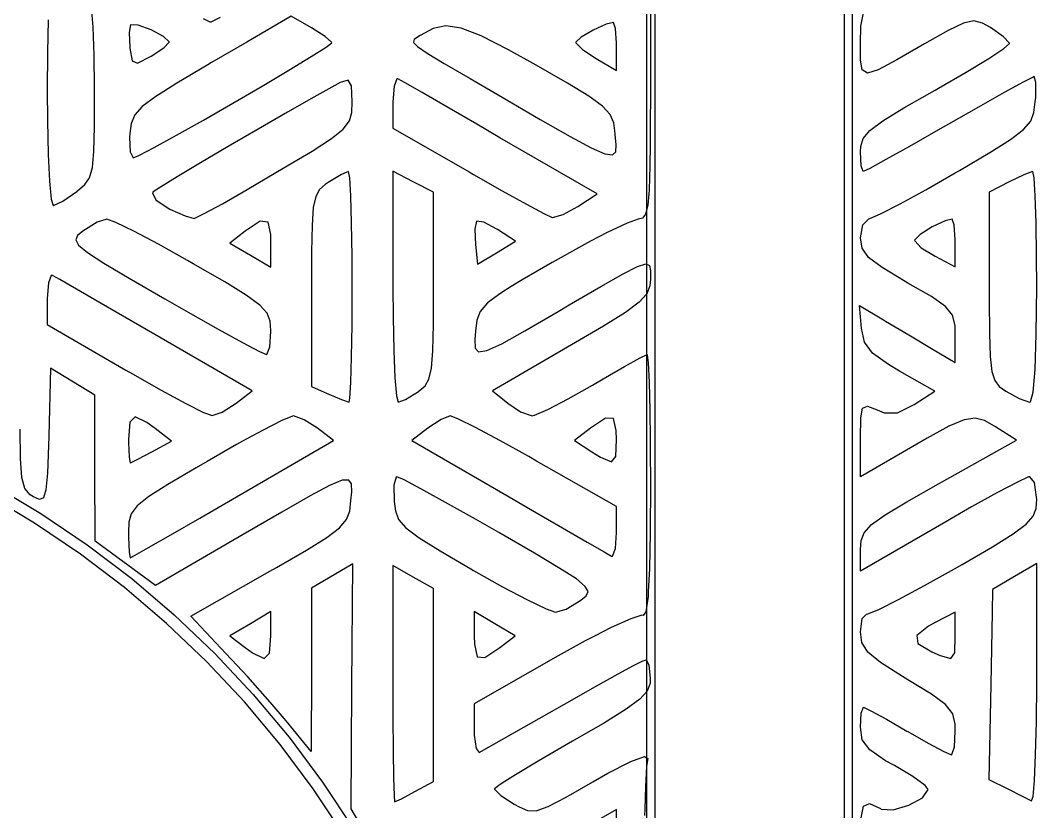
# Model space of a CAD drawing. Extents: x 19 to 403, y -177 to -75.
# Drawn here: x 177.72 to 190.55, y -151.01 to -141.03 of the extents above; entities that cross this region are included whole.
import ezdxf

# ---------------------------------------------------------------- set-up
doc = ezdxf.new("R2010")
doc.units = 0
doc.layers.add('BLACK', color=7, linetype='CONTINUOUS')

msp = doc.modelspace()

# ---------------------------------------------------------------- linework, layer by layer
at = {"layer": 'BLACK', "linetype": 'CONTINUOUS'}
for p, q in [((185.629, -163.469), (185.629, -132.002)), ((185.729, -132.002), (185.729, -163.469)), ((188.12, -163.469), (188.12, -132.002)), ((188.22, -132.002), (188.22, -163.469)), ((185.672, -140.203), (185.672, -141.87)), ((178.638, -141.118), (178.618, -140.865)), ((188.328, -141.102), (188.36, -140.936)), ((178.071, -141.022), (178.063, -141.434)), ((179.112, -141.087), (179.094, -141.183)), ((179.208, -141.091), (179.112, -141.087)), ((179.372, -141.151), (179.208, -141.091)), ((180.028, -141.007), (180.113, -141.048)), ((180.113, -141.048), (180.127, -141.047)), ((180.127, -141.047), (180.247, -140.991)), ((181.137, -140.977), (180.577, -141.305)), ((181.394, -141.123), (181.137, -140.977)), ((185.115, -141.08), (184.951, -141.155)), ((185.206, -141.056), (185.115, -141.08)), ((185.231, -141.131), (185.206, -141.056)), ((189.623, -141.064), (189.43, -141.158)), ((189.753, -141.038), (189.623, -141.064)), ((189.864, -141.067), (189.753, -141.038)), ((189.966, -141.122), (189.864, -141.067)), ((178.652, -141.469), (178.638, -141.118)), ((179.094, -141.183), (179.102, -141.372)), ((179.528, -141.233), (179.372, -141.151)), ((181.566, -141.232), (181.394, -141.123)), ((182.93, -141.133), (182.767, -141.221)), ((183.092, -141.1), (182.93, -141.133)), ((183.285, -141.128), (183.092, -141.1)), ((183.538, -141.226), (183.285, -141.128)), ((184.951, -141.155), (184.798, -141.244)), ((185.244, -141.317), (185.231, -141.131)), ((188.323, -141.321), (188.328, -141.102)), ((189.43, -141.158), (189.132, -141.328)), ((190.13, -141.236), (189.966, -141.122)), ((179.6, -141.303), (179.528, -141.233)), ((179.533, -141.377), (179.6, -141.305)), ((179.6, -141.305), (179.6, -141.303)), ((180.577, -141.305), (180.133, -141.563)), ((181.649, -141.307), (181.566, -141.232)), ((181.58, -141.367), (181.65, -141.312)), ((181.65, -141.312), (181.649, -141.307)), ((182.689, -141.273), (182.683, -141.307)), ((182.683, -141.307), (182.688, -141.312)), ((182.688, -141.312), (182.733, -141.359)), ((182.731, -141.243), (182.689, -141.273)), ((182.767, -141.221), (182.731, -141.243)), ((183.881, -141.401), (183.538, -141.226)), ((184.798, -141.244), (184.731, -141.307)), ((184.731, -141.307), (184.733, -141.314)), ((184.733, -141.314), (184.816, -141.397)), ((185.244, -141.36), (185.244, -141.317)), ((188.324, -141.531), (188.323, -141.321)), ((189.132, -141.328), (188.784, -141.53)), ((190.204, -141.319), (190.13, -141.236)), ((190.134, -141.385), (190.205, -141.323)), ((190.205, -141.323), (190.204, -141.319)), ((178.063, -141.434), (178.061, -141.911)), ((178.658, -141.884), (178.652, -141.469)), ((179.102, -141.372), (179.103, -141.381)), ((179.103, -141.381), (179.132, -141.542)), ((179.373, -141.483), (179.533, -141.377)), ((181.39, -141.488), (181.58, -141.367)), ((182.733, -141.359), (182.856, -141.444)), ((182.856, -141.444), (183.07, -141.574)), ((184.229, -141.595), (183.881, -141.401)), ((184.816, -141.397), (184.988, -141.512)), ((185.244, -141.664), (185.244, -141.36)), ((189.942, -141.511), (190.134, -141.385)), ((179.132, -141.542), (179.201, -141.569)), ((179.201, -141.569), (179.365, -141.487)), ((179.365, -141.487), (179.373, -141.483)), ((180.085, -141.592), (179.696, -141.822)), ((180.133, -141.563), (180.085, -141.592)), ((181.111, -141.658), (181.39, -141.488)), ((183.07, -141.574), (183.396, -141.764)), ((184.625, -141.821), (184.229, -141.595)), ((184.988, -141.512), (185.244, -141.664)), ((188.345, -141.656), (188.324, -141.531)), ((188.784, -141.53), (188.548, -141.655)), ((189.657, -141.684), (189.942, -141.511)), ((180.771, -141.859), (181.111, -141.658)), ((188.411, -141.698), (188.345, -141.656)), ((188.548, -141.655), (188.411, -141.698)), ((189.307, -141.886), (189.657, -141.684)), ((179.696, -141.822), (179.53, -141.926)), ((180.402, -142.074), (180.771, -141.859)), ((181.69, -141.852), (181.424, -142)), ((181.759, -141.814), (181.69, -141.852)), ((181.857, -141.784), (181.759, -141.814)), ((181.899, -141.856), (181.857, -141.784)), ((181.908, -142.057), (181.899, -141.856)), ((182.437, -141.86), (182.422, -142.057)), ((182.472, -141.766), (182.437, -141.86)), ((182.486, -141.766), (182.472, -141.766)), ((182.578, -141.819), (182.486, -141.766)), ((182.793, -141.942), (182.578, -141.819)), ((183.396, -141.764), (183.85, -142.027)), ((184.897, -141.986), (184.625, -141.821)), ((190.375, -141.811), (190.135, -141.942)), ((190.503, -141.745), (190.375, -141.811)), ((190.517, -141.74), (190.503, -141.745)), ((190.536, -141.815), (190.517, -141.74)), ((190.535, -142.002), (190.536, -141.815)), ((178.061, -141.911), (178.063, -142.293)), ((178.657, -142.374), (178.658, -141.926)), ((178.658, -141.926), (178.658, -141.884)), ((179.53, -141.926), (179.429, -141.99)), ((183.103, -142.121), (182.793, -141.942)), ((185.069, -142.111), (184.897, -141.986)), ((185.672, -141.87), (185.671, -142.438)), ((188.872, -142.134), (189.264, -141.911)), ((189.264, -141.911), (189.307, -141.886)), ((190.135, -141.942), (189.813, -142.123)), ((179.26, -142.117), (179.165, -142.223)), ((179.429, -141.99), (179.26, -142.117)), ((180.032, -142.287), (180.402, -142.074)), ((181.424, -142), (181.091, -142.19)), ((181.903, -142.192), (181.908, -142.057)), ((182.422, -142.057), (182.422, -142.059)), ((182.422, -142.059), (182.422, -142.389)), ((183.85, -142.027), (184.283, -142.279)), ((185.165, -142.216), (185.069, -142.111)), ((190.513, -142.192), (190.53, -142.059)), ((190.53, -142.059), (190.535, -142.002)), ((179.165, -142.223), (179.121, -142.33)), ((181.091, -142.19), (180.721, -142.403)), ((181.873, -142.299), (181.903, -142.192)), ((183.482, -142.341), (183.103, -142.121)), ((185.209, -142.323), (185.165, -142.216)), ((188.606, -142.297), (188.872, -142.134)), ((189.813, -142.123), (189.435, -142.338)), ((190.472, -142.301), (190.513, -142.192)), ((178.063, -142.293), (178.073, -142.72)), ((178.65, -142.683), (178.657, -142.374)), ((179.121, -142.33), (179.103, -142.458)), ((179.691, -142.479), (180.032, -142.287)), ((181.795, -142.401), (181.873, -142.299)), ((183.774, -142.51), (183.482, -142.341)), ((184.283, -142.279), (184.66, -142.495)), ((185.228, -142.455), (185.209, -142.323)), ((188.443, -142.419), (188.606, -142.297)), ((189.435, -142.338), (189.301, -142.415)), ((190.381, -142.407), (190.472, -142.301)), ((179.103, -142.458), (179.1, -142.507)), ((179.409, -142.634), (179.691, -142.479)), ((180.721, -142.403), (180.345, -142.622)), ((181.646, -142.52), (181.795, -142.401)), ((182.422, -142.389), (183.384, -142.941)), ((184.66, -142.495), (184.925, -142.638)), ((185.229, -142.468), (185.228, -142.455)), ((185.24, -142.599), (185.229, -142.468)), ((185.671, -142.438), (185.669, -142.599)), ((188.358, -142.521), (188.443, -142.419)), ((189.301, -142.415), (188.94, -142.621)), ((190.217, -142.532), (190.381, -142.407)), ((179.1, -142.507), (179.107, -142.69)), ((180.345, -142.622), (179.993, -142.829)), ((181.402, -142.678), (181.646, -142.52)), ((184.999, -143.217), (183.774, -142.51)), ((185.234, -142.688), (185.24, -142.599)), ((185.669, -142.599), (185.666, -142.866)), ((188.323, -142.688), (188.326, -142.623)), ((188.326, -142.623), (188.358, -142.521)), ((188.94, -142.621), (188.644, -142.786)), ((189.956, -142.697), (190.217, -142.532)), ((178.073, -142.72), (178.089, -143.06)), ((178.631, -142.886), (178.65, -142.683)), ((179.107, -142.69), (179.146, -142.763)), ((179.146, -142.763), (179.217, -142.734)), ((179.217, -142.734), (179.409, -142.634)), ((181.038, -142.896), (181.402, -142.678)), ((184.925, -142.638), (185.096, -142.713)), ((185.096, -142.713), (185.192, -142.728)), ((185.192, -142.728), (185.234, -142.688)), ((188.334, -142.865), (188.323, -142.688)), ((189.573, -142.923), (189.956, -142.697)), ((178.594, -143.015), (178.631, -142.886)), ((179.993, -142.829), (179.698, -143.005)), ((185.666, -142.866), (185.656, -143.166)), ((188.358, -142.937), (188.334, -142.865)), ((188.644, -142.786), (188.441, -142.897)), ((178.533, -143.102), (178.594, -143.015)), ((179.698, -143.005), (179.489, -143.132)), ((180.582, -143.164), (180.946, -142.95)), ((180.946, -142.95), (181.038, -142.896)), ((181.772, -142.976), (181.607, -143.075)), ((181.863, -142.937), (181.772, -142.976)), ((181.878, -143.018), (181.863, -142.937)), ((182.679, -143.065), (182.422, -142.933)), ((182.422, -142.933), (182.422, -144.389)), ((183.384, -142.941), (183.441, -142.973)), ((183.441, -142.973), (183.803, -143.179)), ((188.441, -142.897), (188.358, -142.937)), ((189.148, -143.167), (189.52, -142.954)), ((189.52, -142.954), (189.573, -142.923)), ((190.386, -142.978), (190.2, -143.068)), ((190.496, -142.937), (190.386, -142.978)), ((190.5, -142.937), (190.496, -142.937)), ((190.515, -143.018), (190.5, -142.937)), ((178.089, -143.06), (178.11, -143.284)), ((178.442, -143.181), (178.533, -143.102)), ((179.489, -143.132), (179.398, -143.193)), ((181.568, -143.101), (181.496, -143.163)), ((181.607, -143.075), (181.568, -143.101)), ((181.891, -143.242), (181.878, -143.018)), ((182.935, -143.198), (182.679, -143.065)), ((190.2, -143.068), (189.948, -143.198)), ((190.528, -143.242), (190.515, -143.018)), ((178.259, -143.309), (178.434, -143.187)), ((178.434, -143.187), (178.442, -143.181)), ((179.398, -143.193), (179.39, -143.204)), ((179.39, -143.204), (179.431, -143.293)), ((180.27, -143.342), (180.582, -143.164)), ((181.448, -143.25), (181.418, -143.39)), ((181.496, -143.163), (181.448, -143.25)), ((181.901, -143.582), (181.891, -143.242)), ((182.935, -144.388), (182.935, -143.198)), ((183.803, -143.179), (184.109, -143.348)), ((184.758, -143.377), (184.999, -143.217)), ((185.652, -143.217), (185.639, -143.361)), ((185.656, -143.166), (185.652, -143.217)), ((188.823, -143.345), (189.148, -143.167)), ((189.948, -143.198), (189.948, -144.383)), ((190.539, -143.582), (190.528, -143.242)), ((178.11, -143.284), (178.134, -143.365)), ((178.134, -143.365), (178.14, -143.364)), ((178.14, -143.364), (178.259, -143.309)), ((179.431, -143.293), (179.586, -143.4)), ((179.586, -143.4), (179.609, -143.412)), ((180.041, -143.468), (180.27, -143.342)), ((181.418, -143.39), (181.403, -143.615)), ((184.109, -143.348), (184.329, -143.466)), ((184.57, -143.48), (184.758, -143.377)), ((185.639, -143.361), (185.612, -143.473)), ((188.578, -143.472), (188.823, -143.345)), ((179.609, -143.412), (179.8, -143.497)), ((179.8, -143.497), (179.916, -143.528)), ((179.916, -143.528), (179.923, -143.526)), ((179.923, -143.526), (180.041, -143.468)), ((184.329, -143.466), (184.432, -143.515)), ((184.432, -143.515), (184.438, -143.516)), ((184.438, -143.516), (184.57, -143.48)), ((185.574, -143.525), (185.522, -143.538)), ((185.612, -143.473), (185.574, -143.525)), ((188.441, -143.53), (188.578, -143.472)), ((178.689, -143.577), (178.511, -143.687)), ((178.812, -143.538), (178.689, -143.577)), ((178.924, -143.578), (178.812, -143.538)), ((179.151, -143.688), (178.924, -143.578)), ((180.749, -143.564), (180.56, -143.689)), ((180.847, -143.574), (180.749, -143.564)), ((180.881, -143.732), (180.847, -143.574)), ((181.403, -143.615), (181.397, -143.951)), ((181.907, -144.009), (181.901, -143.582)), ((183.478, -143.563), (183.457, -143.664)), ((183.569, -143.576), (183.478, -143.563)), ((183.735, -143.663), (183.569, -143.576)), ((185.377, -143.587), (185.128, -143.705)), ((185.517, -143.538), (185.377, -143.587)), ((185.522, -143.538), (185.517, -143.538)), ((188.323, -143.771), (188.352, -143.609)), ((188.352, -143.609), (188.43, -143.532)), ((188.43, -143.532), (188.441, -143.53)), ((189.228, -143.634), (189.075, -143.73)), ((189.394, -143.557), (189.228, -143.634)), ((189.482, -143.536), (189.394, -143.557)), ((189.507, -143.611), (189.482, -143.536)), ((189.52, -143.796), (189.507, -143.611)), ((190.545, -144.009), (190.539, -143.582)), ((178.444, -143.744), (178.42, -143.798)), ((178.511, -143.687), (178.444, -143.744)), ((179.464, -143.854), (179.151, -143.688)), ((180.56, -143.689), (180.366, -143.839)), ((180.883, -143.84), (180.881, -143.732)), ((183.457, -143.664), (183.464, -143.856)), ((183.744, -143.669), (183.735, -143.663)), ((183.968, -143.816), (183.744, -143.669)), ((185.128, -143.705), (184.915, -143.816)), ((188.344, -143.902), (188.323, -143.771)), ((189.075, -143.73), (189.007, -143.804)), ((178.42, -143.798), (178.428, -143.813)), ((178.428, -143.813), (178.454, -143.864)), ((178.454, -143.864), (178.567, -143.957)), ((179.831, -144.058), (179.464, -143.854)), ((180.366, -143.839), (180.624, -143.991)), ((180.883, -144.144), (180.883, -143.84)), ((183.464, -143.856), (183.491, -144.107)), ((183.73, -143.961), (183.968, -143.816)), ((184.801, -143.876), (184.432, -144.083)), ((184.915, -143.816), (184.801, -143.876)), ((188.424, -144.019), (188.344, -143.902)), ((189.007, -143.804), (189.008, -143.81)), ((189.008, -143.81), (189.09, -143.898)), ((189.09, -143.898), (189.264, -144.006)), ((189.52, -143.837), (189.52, -143.796)), ((189.52, -144.139), (189.52, -143.837)), ((178.567, -143.957), (178.774, -144.091)), ((180.624, -143.991), (180.883, -144.144)), ((181.397, -143.951), (181.396, -144.144)), ((181.909, -144.391), (181.907, -144.009)), ((183.491, -144.107), (183.73, -143.961)), ((188.596, -144.149), (188.424, -144.019)), ((189.264, -144.006), (189.52, -144.139)), ((190.547, -144.391), (190.545, -144.009)), ((178.774, -144.091), (179.094, -144.28)), ((179.902, -144.099), (179.831, -144.058)), ((180.3, -144.329), (179.902, -144.099)), ((181.396, -144.144), (181.396, -144.43)), ((184.432, -144.083), (184.054, -144.303)), ((185.328, -144.225), (185.509, -144.134)), ((185.509, -144.134), (185.613, -144.102)), ((185.613, -144.102), (185.66, -144.123)), ((185.66, -144.123), (185.673, -144.19)), ((188.888, -144.323), (188.596, -144.149)), ((178.111, -144.246), (178.075, -144.339)), ((178.125, -144.246), (178.111, -144.246)), ((178.217, -144.299), (178.125, -144.246)), ((179.094, -144.28), (179.545, -144.541)), ((185.048, -144.385), (185.328, -144.225)), ((185.672, -144.294), (185.666, -144.38)), ((185.673, -144.19), (185.672, -144.294)), ((178.075, -144.339), (178.061, -144.537)), ((178.431, -144.422), (178.217, -144.299)), ((178.741, -144.602), (178.431, -144.422)), ((180.572, -144.496), (180.3, -144.329)), ((181.907, -144.868), (181.909, -144.391)), ((182.422, -144.389), (182.422, -144.391)), ((182.422, -144.391), (182.424, -144.773)), ((182.934, -144.863), (182.935, -144.388)), ((183.916, -144.388), (183.786, -144.469)), ((184.054, -144.303), (183.916, -144.388)), ((184.646, -144.619), (185.048, -144.385)), ((185.666, -144.38), (185.627, -144.479)), ((188.922, -144.343), (188.888, -144.323)), ((189.219, -144.514), (188.922, -144.343)), ((189.948, -144.383), (189.948, -144.558)), ((190.542, -144.988), (190.547, -144.391)), ((178.061, -144.537), (178.061, -144.865)), ((179.545, -144.541), (179.84, -144.71)), ((180.743, -144.62), (180.572, -144.496)), ((181.396, -144.43), (181.396, -145.646)), ((183.786, -144.469), (183.618, -144.594)), ((185.627, -144.479), (185.532, -144.583)), ((189.397, -144.638), (189.219, -144.514)), ((179.121, -144.821), (178.741, -144.602)), ((180.836, -144.722), (180.743, -144.62)), ((183.618, -144.594), (183.525, -144.701)), ((184.507, -144.701), (184.646, -144.619)), ((185.532, -144.583), (185.357, -144.713)), ((188.338, -144.912), (188.311, -144.626)), ((188.311, -144.626), (188.616, -144.808)), ((189.486, -144.749), (189.397, -144.638)), ((189.948, -144.558), (189.95, -144.979)), ((179.84, -144.71), (180.218, -144.923)), ((180.875, -144.823), (180.836, -144.722)), ((182.424, -144.773), (182.433, -145.2)), ((183.482, -144.811), (183.464, -144.948)), ((183.525, -144.701), (183.482, -144.811)), ((184.089, -144.945), (184.507, -144.701)), ((185.357, -144.713), (185.079, -144.886)), ((188.616, -144.808), (188.64, -144.822)), ((189.517, -144.88), (189.486, -144.749)), ((178.061, -144.865), (179.051, -145.44)), ((179.417, -144.992), (179.121, -144.821)), ((180.218, -144.923), (180.526, -145.093)), ((180.883, -144.943), (180.875, -144.823)), ((181.901, -145.279), (181.907, -144.868)), ((182.927, -145.196), (182.934, -144.863)), ((185.079, -144.886), (184.675, -145.124)), ((188.376, -145.089), (188.338, -144.912)), ((188.64, -144.822), (188.935, -144.997)), ((189.52, -145.013), (189.517, -144.88)), ((180.645, -145.702), (179.417, -144.992)), ((180.868, -145.149), (180.883, -144.954)), ((180.883, -144.954), (180.883, -144.943)), ((183.464, -144.948), (183.456, -145.055)), ((183.456, -145.055), (183.46, -145.164)), ((183.797, -145.108), (184.089, -144.945)), ((188.935, -144.997), (189.221, -145.168)), ((189.52, -145.346), (189.52, -145.013)), ((189.95, -144.979), (189.959, -145.269)), ((190.526, -145.432), (190.542, -144.988)), ((180.526, -145.093), (180.737, -145.206)), ((180.833, -145.244), (180.868, -145.149)), ((183.46, -145.164), (183.504, -145.212)), ((183.504, -145.212), (183.609, -145.195)), ((183.609, -145.195), (183.797, -145.108)), ((184.675, -145.124), (183.679, -145.702)), ((188.476, -145.227), (188.376, -145.089)), ((189.221, -145.168), (189.52, -145.346)), ((180.737, -145.206), (180.826, -145.246)), ((180.826, -145.246), (180.833, -145.244)), ((181.892, -145.597), (181.901, -145.279)), ((182.433, -145.2), (182.448, -145.54)), ((182.91, -145.417), (182.927, -145.196)), ((185.347, -145.396), (185.545, -145.287)), ((185.545, -145.287), (185.632, -145.246)), ((185.632, -145.246), (185.633, -145.248)), ((185.633, -145.248), (185.646, -145.351)), ((188.675, -145.371), (188.476, -145.227)), ((189.959, -145.269), (189.98, -145.457)), ((178.103, -145.418), (178.079, -146.274)), ((178.659, -145.757), (178.103, -145.418)), ((179.051, -145.44), (179.135, -145.489)), ((182.878, -145.555), (182.91, -145.417)), ((185.074, -145.552), (185.347, -145.396)), ((185.646, -145.351), (185.656, -145.595)), ((188.815, -145.453), (188.675, -145.371)), ((190.501, -145.718), (190.526, -145.432)), ((179.135, -145.489), (179.5, -145.695)), ((182.448, -145.54), (182.467, -145.764)), ((182.828, -145.641), (182.878, -145.555)), ((184.94, -145.631), (185.074, -145.552)), ((189.263, -145.708), (188.815, -145.453)), ((189.98, -145.457), (190.017, -145.572)), ((190.017, -145.572), (190.075, -145.646)), ((179.5, -145.695), (179.81, -145.862)), ((180.443, -145.857), (180.645, -145.702)), ((181.396, -145.646), (181.518, -145.702)), ((181.518, -145.702), (181.614, -145.746)), ((181.88, -145.794), (181.892, -145.597)), ((182.745, -145.712), (182.756, -145.704)), ((182.756, -145.704), (182.828, -145.641)), ((183.679, -145.702), (183.872, -145.859)), ((184.636, -145.804), (184.94, -145.631)), ((185.656, -145.595), (185.665, -145.955)), ((189.002, -145.874), (189.263, -145.708)), ((190.075, -145.646), (190.159, -145.707)), ((190.159, -145.707), (190.328, -145.801)), ((178.662, -146.677), (178.659, -145.757)), ((181.614, -145.746), (181.772, -145.813)), ((181.772, -145.813), (181.87, -145.845)), ((181.87, -145.845), (181.88, -145.794)), ((182.467, -145.764), (182.489, -145.845)), ((182.489, -145.845), (182.581, -145.811)), ((182.581, -145.811), (182.745, -145.712)), ((184.379, -145.937), (184.636, -145.804)), ((190.328, -145.801), (190.458, -145.845)), ((190.467, -145.84), (190.501, -145.718)), ((179.81, -145.862), (180.034, -145.974)), ((180.266, -145.97), (180.443, -145.857)), ((183.872, -145.859), (184.034, -145.966)), ((184.211, -146.009), (184.379, -145.937)), ((185.665, -145.955), (185.669, -146.315)), ((188.327, -146.044), (188.35, -145.919)), ((188.35, -145.919), (188.413, -145.897)), ((188.413, -145.897), (188.532, -145.944)), ((188.532, -145.944), (188.623, -145.978)), ((188.792, -145.979), (189.002, -145.874)), ((190.458, -145.845), (190.467, -145.84)), ((179.17, -146.032), (179.103, -146.099)), ((179.317, -146.102), (179.17, -146.032)), ((180.034, -145.974), (180.141, -146.014)), ((180.141, -146.014), (180.266, -145.97)), ((181.02, -146.077), (180.775, -146.202)), ((181.156, -146.02), (181.02, -146.077)), ((181.168, -146.018), (181.156, -146.02)), ((181.303, -146.068), (181.168, -146.018)), ((181.469, -146.175), (181.303, -146.068)), ((183.032, -146.062), (182.862, -146.175)), ((183.144, -146.018), (183.032, -146.062)), ((183.244, -146.057), (183.144, -146.018)), ((183.463, -146.166), (183.244, -146.057)), ((184.034, -145.966), (184.178, -146.016)), ((184.178, -146.016), (184.211, -146.009)), ((185.107, -146.046), (184.916, -146.174)), ((185.207, -146.052), (185.107, -146.046)), ((185.242, -146.202), (185.207, -146.052)), ((188.323, -146.305), (188.327, -146.044)), ((188.623, -145.978), (188.792, -145.979)), ((189.632, -146.068), (189.44, -146.148)), ((189.771, -146.048), (189.632, -146.068)), ((189.888, -146.078), (189.771, -146.048)), ((190.015, -146.15), (189.888, -146.078)), ((177.723, -146.556), (177.718, -146.184)), ((179.103, -146.099), (179.087, -146.315)), ((179.422, -146.179), (179.317, -146.102)), ((179.629, -146.338), (179.422, -146.179)), ((180.775, -146.202), (180.526, -146.338)), ((181.671, -146.33), (181.469, -146.175)), ((182.862, -146.175), (182.66, -146.33)), ((183.77, -146.33), (183.463, -146.166)), ((184.916, -146.174), (184.715, -146.328)), ((185.244, -146.315), (185.242, -146.202)), ((189.44, -146.148), (189.164, -146.298)), ((190.028, -146.158), (190.015, -146.15)), ((190.292, -146.325), (190.028, -146.158)), ((178.079, -146.274), (178.075, -146.392)), ((179.087, -146.315), (179.087, -146.355)), ((179.379, -146.473), (179.629, -146.338)), ((180.4, -147.068), (181.671, -146.33)), ((180.526, -146.338), (180.45, -146.379)), ((182.66, -146.33), (182.661, -146.33)), ((182.661, -146.33), (183.888, -147.04)), ((184.136, -146.532), (183.77, -146.33)), ((184.715, -146.328), (184.934, -146.471)), ((185.235, -146.531), (185.244, -146.315)), ((185.669, -146.315), (185.67, -146.405)), ((188.323, -146.319), (188.323, -146.305)), ((188.323, -146.789), (188.323, -146.319)), ((189.164, -146.298), (188.772, -146.526)), ((189.31, -146.876), (190.292, -146.325)), ((178.075, -146.392), (178.062, -146.739)), ((179.087, -146.355), (179.094, -146.538)), ((179.204, -146.565), (179.379, -146.473)), ((180.45, -146.379), (180.077, -146.592)), ((184.934, -146.471), (185.043, -146.54)), ((185.67, -146.405), (185.672, -146.919)), ((177.74, -146.794), (177.723, -146.556)), ((179.094, -146.538), (179.108, -146.611)), ((179.111, -146.61), (179.204, -146.565)), ((180.077, -146.592), (179.938, -146.673)), ((184.234, -146.588), (184.136, -146.532)), ((185.244, -147.16), (184.234, -146.588)), ((185.043, -146.54), (185.18, -146.599)), ((185.18, -146.599), (185.235, -146.531)), ((188.772, -146.526), (188.323, -146.789)), ((178.666, -147.598), (178.662, -146.677)), ((179.108, -146.611), (179.111, -146.61)), ((179.938, -146.673), (179.581, -146.883)), ((177.778, -146.935), (177.74, -146.794)), ((178.062, -146.739), (178.044, -146.949)), ((181.782, -146.831), (181.624, -146.896)), ((181.867, -146.827), (181.782, -146.831)), ((181.901, -146.877), (181.867, -146.827)), ((182.464, -146.79), (182.436, -146.894)), ((182.473, -146.786), (182.464, -146.79)), ((182.564, -146.826), (182.473, -146.786)), ((182.777, -146.939), (182.564, -146.826)), ((190.303, -146.853), (190.054, -146.984)), ((190.443, -146.789), (190.303, -146.853)), ((190.459, -146.786), (190.443, -146.789)), ((190.518, -146.86), (190.459, -146.786)), ((190.546, -147.043), (190.518, -146.86)), ((177.371, -146.887), (177.978, -147.248)), ((177.843, -147.014), (177.778, -146.935)), ((178.044, -146.949), (178.013, -147.051)), ((179.581, -146.883), (179.341, -147.036)), ((181.624, -146.896), (181.377, -147.027)), ((181.893, -147.085), (181.903, -146.976)), ((181.903, -146.976), (181.901, -146.877)), ((182.436, -146.894), (182.438, -147.096)), ((183.086, -147.109), (182.777, -146.939)), ((185.672, -146.919), (185.67, -147.44)), ((188.91, -147.103), (189.31, -146.876)), ((190.054, -146.984), (189.726, -147.165)), ((177.9, -147.371), (177.3, -147.013)), ((177.886, -147.041), (177.843, -147.014)), ((177.963, -147.072), (177.886, -147.041)), ((178.013, -147.051), (177.963, -147.072)), ((179.341, -147.036), (179.194, -147.152)), ((179.984, -147.31), (180.4, -147.068)), ((181.377, -147.027), (181.019, -147.231)), ((181.877, -147.219), (181.893, -147.085)), ((182.438, -147.096), (182.454, -147.215)), ((183.465, -147.322), (183.086, -147.109)), ((183.888, -147.04), (184.184, -147.211)), ((188.636, -147.267), (188.91, -147.103)), ((190.54, -147.186), (190.547, -147.07)), ((190.547, -147.07), (190.546, -147.043)), ((177.978, -147.248), (178.563, -147.643)), ((179.194, -147.152), (179.119, -147.252)), ((181.019, -147.231), (180.532, -147.514)), ((181.836, -147.327), (181.877, -147.219)), ((182.454, -147.215), (182.495, -147.326)), ((184.184, -147.211), (184.564, -147.43)), ((185.244, -147.491), (185.244, -147.16)), ((189.726, -147.165), (189.348, -147.382)), ((190.504, -147.285), (190.54, -147.186)), ((178.479, -147.761), (177.9, -147.371)), ((179.091, -147.357), (179.087, -147.49)), ((179.119, -147.252), (179.091, -147.357)), ((179.622, -147.518), (179.984, -147.31)), ((181.748, -147.431), (181.836, -147.327)), ((182.495, -147.326), (182.586, -147.432)), ((183.76, -147.491), (183.465, -147.322)), ((188.464, -147.39), (188.636, -147.267)), ((190.416, -147.385), (190.504, -147.285)), ((179.087, -147.49), (179.087, -147.549)), ((181.587, -147.552), (181.748, -147.431)), ((182.586, -147.432), (182.752, -147.557)), ((184.211, -147.751), (183.76, -147.491)), ((184.564, -147.43), (184.874, -147.609)), ((185.23, -147.691), (185.244, -147.491)), ((185.669, -147.491), (185.66, -147.947)), ((185.67, -147.44), (185.669, -147.491)), ((189.348, -147.382), (188.323, -147.978)), ((188.333, -147.591), (188.371, -147.492)), ((188.371, -147.492), (188.464, -147.39)), ((190.252, -147.507), (190.416, -147.385)), ((179.426, -148.157), (178.666, -147.598)), ((179.087, -147.549), (179.094, -147.735)), ((179.339, -147.68), (179.622, -147.518)), ((180.532, -147.514), (179.426, -148.157)), ((181.33, -147.711), (181.587, -147.552)), ((182.752, -147.557), (183.017, -147.722)), ((184.874, -147.609), (185.088, -147.733)), ((188.325, -147.703), (188.333, -147.591)), ((189.991, -147.669), (190.252, -147.507)), ((179.035, -148.183), (178.479, -147.761)), ((178.563, -147.643), (179.126, -148.07)), ((179.094, -147.735), (179.108, -147.809)), ((179.16, -147.781), (179.339, -147.68)), ((180.953, -147.93), (181.33, -147.711)), ((183.017, -147.722), (183.406, -147.949)), ((184.531, -147.941), (184.211, -147.751)), ((185.088, -147.733), (185.18, -147.786)), ((185.194, -147.786), (185.23, -147.691)), ((188.323, -147.978), (188.325, -147.703)), ((189.608, -147.891), (189.991, -147.669)), ((179.108, -147.809), (179.16, -147.781)), ((181.916, -147.884), (181.396, -148.191)), ((181.905, -149.43), (181.916, -147.884)), ((185.18, -147.786), (185.194, -147.786)), ((190.547, -147.882), (190.269, -148.044)), ((190.547, -149.393), (190.547, -147.882)), ((179.873, -148.546), (180.87, -147.977)), ((180.87, -147.977), (180.953, -147.93)), ((182.678, -148.051), (182.422, -147.905)), ((182.422, -147.905), (182.422, -149.398)), ((183.406, -147.949), (183.441, -147.969)), ((183.441, -147.969), (183.806, -148.173)), ((184.738, -148.075), (184.531, -147.941)), ((185.66, -147.947), (185.645, -148.234)), ((189.132, -148.159), (189.511, -147.946)), ((189.511, -147.946), (189.608, -147.891)), ((179.126, -148.07), (179.664, -148.528)), ((182.934, -148.197), (182.678, -148.051)), ((184.85, -148.168), (184.738, -148.075)), ((190.269, -148.044), (189.991, -148.206)), ((179.566, -148.636), (179.035, -148.183)), ((181.396, -148.191), (181.395, -148.486)), ((182.935, -149.413), (182.934, -148.197)), ((183.806, -148.173), (184.121, -148.339)), ((184.885, -148.234), (184.85, -148.168)), ((184.86, -148.288), (184.885, -148.234)), ((185.645, -148.234), (185.642, -148.294)), ((188.803, -148.335), (189.132, -148.159)), ((189.991, -148.206), (189.985, -148.492)), ((184.121, -148.339), (184.355, -148.451)), ((184.609, -148.455), (184.794, -148.344)), ((184.794, -148.344), (184.86, -148.288)), ((185.642, -148.294), (185.616, -148.488)), ((188.555, -148.459), (188.803, -148.335)), ((179.664, -148.528), (180.175, -149.015)), ((180.883, -148.486), (180.624, -148.639)), ((180.883, -148.791), (180.883, -148.486)), ((181.395, -148.486), (181.394, -149.22)), ((183.448, -148.486), (183.448, -148.791)), ((183.707, -148.639), (183.448, -148.486)), ((184.355, -148.451), (184.475, -148.492)), ((184.475, -148.492), (184.609, -148.455)), ((185.616, -148.488), (185.581, -148.536)), ((188.345, -148.575), (188.399, -148.517)), ((188.399, -148.517), (188.416, -148.516)), ((188.416, -148.516), (188.555, -148.459)), ((189.52, -148.492), (189.264, -148.624)), ((189.52, -148.793), (189.52, -148.492)), ((189.985, -148.492), (189.967, -149.405)), ((180.072, -149.117), (179.566, -148.636)), ((180.316, -149.013), (179.873, -148.546)), ((180.624, -148.639), (180.366, -148.792)), ((183.965, -148.792), (183.707, -148.639)), ((185.425, -148.576), (185.176, -148.688)), ((185.565, -148.533), (185.425, -148.576)), ((185.581, -148.536), (185.565, -148.533)), ((188.323, -148.743), (188.345, -148.575)), ((189.264, -148.624), (189.18, -148.67)), ((185.176, -148.688), (184.973, -148.792)), ((188.341, -148.878), (188.323, -148.743)), ((189.18, -148.67), (189.033, -148.788)), ((180.366, -148.792), (180.56, -148.941)), ((180.866, -149.012), (180.883, -148.791)), ((183.448, -148.791), (183.451, -148.898)), ((183.451, -148.898), (183.485, -149.056)), ((183.771, -148.941), (183.965, -148.792)), ((184.848, -148.856), (184.47, -149.065)), ((184.973, -148.792), (184.848, -148.856)), ((188.416, -148.997), (188.341, -148.878)), ((189.033, -148.788), (189.049, -148.889)), ((189.049, -148.889), (189.225, -148.995)), ((189.514, -149.007), (189.52, -148.793)), ((180.175, -149.015), (180.659, -149.53)), ((180.592, -149.311), (180.316, -149.013)), ((180.56, -148.941), (180.649, -149.007)), ((180.649, -149.007), (180.798, -149.079)), ((180.798, -149.079), (180.866, -149.012)), ((183.582, -149.066), (183.771, -148.941)), ((188.578, -149.13), (188.416, -148.997)), ((189.225, -148.995), (189.329, -149.042)), ((189.329, -149.042), (189.465, -149.08)), ((189.465, -149.08), (189.514, -149.007)), ((180.55, -149.626), (180.072, -149.117)), ((184.47, -149.065), (183.449, -149.651)), ((183.485, -149.056), (183.582, -149.066)), ((185.265, -149.272), (185.457, -149.168)), ((185.457, -149.168), (185.569, -149.112)), ((185.569, -149.112), (185.617, -149.095)), ((185.617, -149.095), (185.654, -149.159)), ((185.654, -149.159), (185.671, -149.33)), ((188.855, -149.305), (188.578, -149.13)), ((181.394, -149.22), (181.393, -150.249)), ((184.98, -149.43), (185.265, -149.272)), ((180.873, -149.627), (180.592, -149.311)), ((182.422, -149.398), (182.423, -149.815)), ((182.935, -150.629), (182.935, -149.413)), ((185.668, -149.39), (185.632, -149.489)), ((185.671, -149.33), (185.668, -149.39)), ((188.922, -149.345), (188.855, -149.305)), ((189.22, -149.528), (188.922, -149.345)), ((189.967, -149.405), (189.944, -150.605)), ((190.543, -149.878), (190.547, -149.393)), ((180.659, -149.53), (181.113, -150.071)), ((181.894, -150.975), (181.905, -149.43)), ((184.588, -149.652), (184.98, -149.43)), ((185.632, -149.489), (185.54, -149.592)), ((189.398, -149.66), (189.22, -149.528)), ((180.999, -150.161), (180.55, -149.626)), ((181.075, -149.864), (180.873, -149.627)), ((183.449, -149.651), (183.448, -149.976)), ((184.075, -149.944), (184.588, -149.652)), ((185.54, -149.592), (185.368, -149.719)), ((189.487, -149.775), (189.398, -149.66)), ((185.368, -149.719), (185.092, -149.889)), ((188.323, -149.945), (188.334, -149.768)), ((188.334, -149.768), (188.361, -149.693)), ((188.361, -149.693), (188.362, -149.693)), ((188.362, -149.693), (188.454, -149.736)), ((188.454, -149.736), (188.651, -149.844)), ((189.518, -149.906), (189.487, -149.775)), ((181.393, -150.249), (181.075, -149.864)), ((182.423, -149.815), (182.426, -150.244)), ((185.092, -149.889), (184.688, -150.121)), ((188.651, -149.844), (188.91, -149.993)), ((189.52, -149.996), (189.518, -149.906)), ((190.534, -150.294), (190.543, -149.878)), ((183.448, -149.976), (183.45, -150.043)), ((183.45, -150.043), (183.472, -150.215)), ((183.513, -150.265), (184.075, -149.944)), ((188.346, -150.104), (188.323, -149.945)), ((188.91, -149.993), (188.919, -149.998)), ((188.919, -149.998), (189.179, -150.146)), ((189.508, -150.193), (189.52, -149.996)), ((181.417, -150.72), (180.999, -150.161)), ((181.113, -150.071), (181.536, -150.637)), ((184.608, -150.167), (184.255, -150.371)), ((184.688, -150.121), (184.608, -150.167)), ((188.44, -150.231), (188.346, -150.104)), ((189.179, -150.146), (189.377, -150.252)), ((189.477, -150.29), (189.508, -150.193)), ((182.426, -150.244), (182.431, -150.584)), ((183.472, -150.215), (183.513, -150.265)), ((185.427, -150.377), (185.598, -150.313)), ((185.598, -150.313), (185.639, -150.34)), ((188.641, -150.367), (188.44, -150.231)), ((189.377, -150.252), (189.471, -150.292)), ((189.471, -150.292), (189.477, -150.29)), ((190.519, -150.616), (190.534, -150.294)), ((184.255, -150.371), (183.968, -150.543)), ((185.136, -150.526), (185.427, -150.377)), ((185.624, -150.442), (185.609, -150.693)), ((185.639, -150.34), (185.624, -150.442)), ((188.751, -150.429), (188.641, -150.367)), ((188.983, -150.566), (188.751, -150.429)), ((183.968, -150.543), (183.834, -150.629)), ((184.947, -150.633), (185.136, -150.526)), ((189.138, -150.68), (188.983, -150.566)), ((181.536, -150.637), (181.927, -151.225)), ((182.431, -150.584), (182.437, -150.807)), ((182.7, -150.756), (182.935, -150.629)), ((183.776, -150.666), (183.705, -150.723)), ((183.834, -150.629), (183.776, -150.666)), ((184.609, -150.826), (184.947, -150.633)), ((185.609, -150.693), (185.6, -150.984)), ((189.178, -150.731), (189.138, -150.68)), ((189.944, -150.605), (190.181, -150.723)), ((190.501, -150.818), (190.519, -150.616)), ((181.803, -151.302), (181.417, -150.72)), ((182.437, -150.807), (182.444, -150.887)), ((182.53, -150.846), (182.7, -150.756)), ((183.705, -150.723), (183.706, -150.727)), ((183.706, -150.727), (183.786, -150.804)), ((183.786, -150.804), (183.954, -150.915)), ((184.382, -150.945), (184.609, -150.826)), ((188.934, -150.928), (189.105, -150.834)), ((189.105, -150.834), (189.178, -150.731)), ((190.181, -150.723), (190.366, -150.816)), ((190.366, -150.816), (190.483, -150.874)), ((190.483, -150.874), (190.501, -150.818)), ((182.444, -150.887), (182.53, -150.846)), ((182.444, -150.887), (182.444, -150.887)), ((183.954, -150.915), (184.014, -150.95)), ((184.014, -150.95), (184.121, -150.996)), ((184.231, -150.998), (184.382, -150.945)), ((188.328, -151.108), (188.36, -150.942)), ((188.36, -150.942), (188.437, -150.905)), ((188.437, -150.905), (188.575, -150.971)), ((188.737, -150.985), (188.934, -150.928)), ((182.137, -151.382), (181.894, -150.975)), ((184.121, -150.996), (184.231, -150.998)), ((185.244, -150.984), (184.988, -151.13)), ((185.244, -151.652), (185.244, -150.984)), ((185.6, -150.984), (185.597, -151.058)), ((188.575, -150.971), (188.584, -150.976)), ((188.584, -150.976), (188.737, -150.985))]:
    msp.add_line(p, q, dxfattribs=at)

doc.saveas('drawing.dxf')
